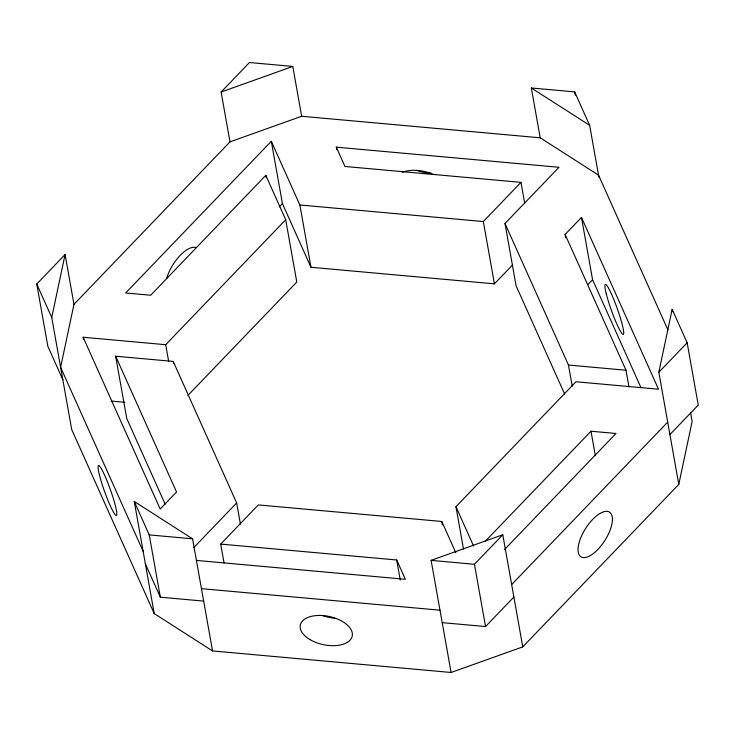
<?xml version="1.0" encoding="UTF-8"?>
<svg xmlns="http://www.w3.org/2000/svg" width="735" height="735" viewBox="0 0 735 735"><rect width="100%" height="100%" fill="white"/><g stroke="black" fill="none" stroke-linecap="round" stroke-linejoin="round"><path stroke-width="1.1" d="M690.56 412.601L692.14 421.458L678.782 484.402L522.76 646.883L451.088 672.479L212.544 650.934L154.231 613.596L71.708 429.571L51.735 317.456L65.093 254.512L36.75 284.032L47.848 346.314L62.833 379.738M65.093 254.512L73.969 304.345L60.61 367.279L143.132 551.305M678.782 484.402L658.817 372.277L672.167 309.343L687.151 342.767L698.25 405.058L669.907 434.569M73.969 304.345L229.991 141.864L221.116 92.031L249.459 62.521L292.787 66.435L301.662 116.268L540.207 137.803L598.529 175.15L667.913 329.896M512.46 265.059L494.425 283.839L310.969 267.274L299.871 204.982L271.316 141.295L125.657 292.98L150.675 295.24L265.794 175.353L285.704 219.737L296.793 282.029L187.921 395.402M279.245 206.884L282.415 203.586L271.316 141.295M83.542 339.469L83.147 337.246L165.697 344.706L285.704 219.737M299.871 204.982L483.336 221.547L520.968 182.363L524.735 203.494M193.783 547.603L236.661 502.951L173.194 361.418L115.661 356.218L126.751 418.509L165.154 504.155M564.627 394.024L516.089 285.796L505 223.504L558.995 167.277L336.308 147.165L336.704 149.389M224.056 563.001L220.693 544.093L258.325 504.908L441.79 521.473L455.829 552.793M565.711 237.791L565.114 234.456L581.477 217.413L658.505 389.21L575.955 381.75L455.957 506.718L463.482 548.981M587.899 284.574L592.575 279.704L581.477 217.413M485.385 541.18L590.986 431.215L615.994 433.475L504.385 549.707M451.088 672.479L431.114 560.364L474.442 564.278L502.786 534.758L522.76 646.883M658.817 372.277L687.151 342.767M511.661 584.591L667.692 422.111M442.213 622.646L485.541 626.56L513.884 597.05M221.116 92.031L292.787 66.435M229.991 141.864L301.662 116.268M431.114 560.364L502.786 534.758M540.207 137.803L531.332 87.98L574.66 91.893L589.654 125.317L598.896 177.227M520.968 182.363L344.963 166.468L336.308 147.165M505 223.504L568.458 365.038L626 370.238L628.967 386.922M111.206 401.062L124.775 402.293M192.57 538.819L134.257 501.481L149.242 534.905L192.57 538.819L212.544 650.934M220.693 544.093L396.698 559.987L405.352 579.29L196.364 560.41M201.445 588.652L439.989 610.188M145.346 563.763L160.34 597.197L203.668 601.101M531.332 87.98L589.654 125.317M592.575 279.704L640.948 387.602M565.114 234.456L626 370.238M455.957 506.718L473.542 545.94M282.415 203.586L310.969 267.274M115.661 356.218L176.547 492L160.184 509.043L83.147 337.246M36.75 284.032L51.735 317.456M672.167 309.343L672.562 311.557M574.66 91.893L575.257 95.228M590.986 431.215L595.341 455.691M568.458 365.038L572.225 386.178M483.336 221.547L494.425 283.839M474.442 564.278L485.541 626.56M441.79 521.473L442.378 524.808M396.698 559.987L400.263 580.007M265.794 175.353L266.199 177.576M236.661 502.951L240.418 524.083M173.194 361.418L173.589 363.641M165.697 344.706L168.673 361.39M149.242 534.905L160.34 597.197M134.257 501.481L154.231 613.596M431.399 173.276A26.543 14.406 12 0 1 416.837 170.355M402.265 172.339A26.543 14.406 12 0 1 433.429 174.535M166.726 278.28A26.543 11.356 -57.4 0 1 196.172 247.603M334.71 618.264A26.543 14.406 12 0 1 322.399 615.48M593.393 553.519A26.543 11.356 -57.4 0 0 610.96 513.526A26.543 11.356 -57.4 0 0 581.321 536.449A26.543 11.356 -57.4 0 0 593.393 553.519M309.766 639.478A26.543 14.406 12 0 0 352.065 636.703A26.543 14.406 12 0 0 316.969 615.517A26.543 14.406 12 0 0 309.766 639.478M99.427 474.939A26.543 3.05 70.3 0 0 115.661 515.189A26.543 3.05 70.3 0 0 107.172 481.195A26.543 3.05 70.3 0 0 99.427 474.939M606.301 293.881A26.543 3.05 70.3 0 0 622.536 334.14A26.543 3.05 70.3 0 0 614.056 300.137A26.543 3.05 70.3 0 0 606.301 293.881"/></g></svg>
